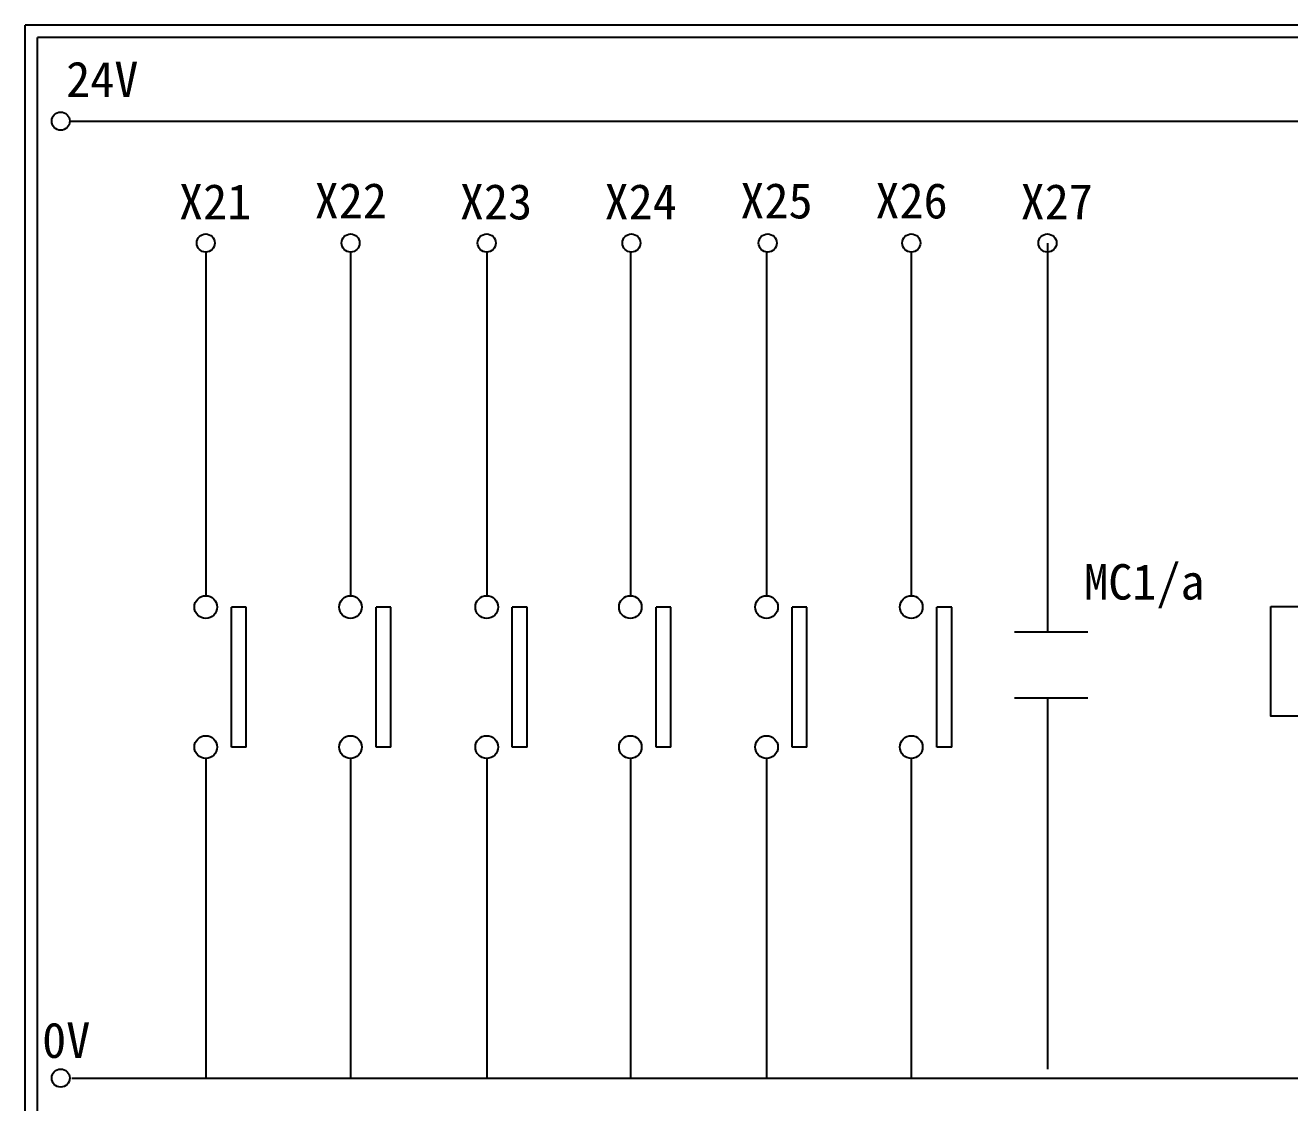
# Model space of a CAD drawing. Extents: x 275 to 562, y 265 to 469.
# Drawn here: x 274.9 to 403.4, y 359.4 to 468.9 of the extents above; entities that cross this region are included whole.
import ezdxf

# ---------------------------------------------------------------- set-up
doc = ezdxf.new("R2010")
doc.units = 0
doc.layers.get('0').update_dxf_attribs({"linetype": 'CONTINUOUS'})
for name, color, linetype in [('圖框層', 7, 'CONTINUOUS'), ('標尺寸層', 3, 'CONTINUOUS'), ('輪廓線層', 7, 'CONTINUOUS')]:
    doc.layers.add(name, color=color, linetype=linetype)
doc.styles.add('STSL', font='kaiu.ttf')

msp = doc.modelspace()

# ---------------------------------------------------------------- linework, layer by layer
for p, q in [((297.35, 409.78), (295.85, 409.78)), ((312.07, 409.78), (310.56, 409.78)), ((325.91, 409.78), (324.4, 409.78)), ((340.51, 409.78), (339.01, 409.78)), ((354.35, 409.78), (352.85, 409.78)), ((369.07, 409.78), (367.56, 409.78)), ((297.35, 395.55), (295.85, 395.55)), ((312.07, 395.55), (310.56, 395.55)), ((325.91, 395.55), (324.4, 395.55)), ((340.51, 395.55), (339.01, 395.55)), ((354.35, 395.55), (352.85, 395.55)), ((369.07, 395.55), (367.56, 395.55))]:
    msp.add_line(p, q)
msp.add_lwpolyline([(401.49, 409.84), (412.51, 409.84), (412.51, 398.68), (401.49, 398.68)], close=True)
at = {"layer": '圖框層', "color": 7}
for p, q in [((561.9, 468.91), (274.9, 468.91)), ((274.9, 264.95), (274.9, 468.91)), ((560.65, 467.66), (276.15, 467.66)), ((276.15, 266.2), (276.15, 467.66))]:
    msp.add_line(p, q, dxfattribs=at)
at = {"layer": '標尺寸層', "color": 7}
for p, q in [((279.42, 459.17), (557.02, 459.17)), ((378.8, 446.78), (378.8, 407.27)), ((293.24, 445.86), (293.24, 410.93)), ((307.96, 445.86), (307.96, 410.93)), ((321.8, 445.86), (321.8, 410.93)), ((336.4, 445.86), (336.4, 410.93)), ((350.25, 445.86), (350.25, 410.93)), ((364.96, 445.86), (364.96, 410.93)), ((295.85, 395.55), (295.85, 409.78)), ((297.35, 395.55), (297.35, 409.78)), ((310.56, 395.55), (310.56, 409.78)), ((312.07, 395.55), (312.07, 409.78)), ((324.4, 395.55), (324.4, 409.78)), ((325.91, 395.55), (325.91, 409.78)), ((339.01, 395.55), (339.01, 409.78)), ((340.51, 395.55), (340.51, 409.78)), ((352.85, 395.55), (352.85, 409.78)), ((354.35, 395.55), (354.35, 409.78)), ((367.56, 395.55), (367.56, 409.78)), ((369.07, 395.55), (369.07, 409.78)), ((378.8, 400.55), (378.8, 362.82)), ((378.8, 395.33), (378.8, 362.82)), ((293.24, 394.41), (293.24, 361.9)), ((293.24, 394.4), (293.24, 361.9)), ((307.96, 394.41), (307.96, 361.9)), ((307.96, 394.4), (307.96, 361.9)), ((321.8, 394.41), (321.8, 361.9)), ((321.8, 394.4), (321.8, 361.9)), ((336.4, 394.41), (336.4, 361.9)), ((336.4, 394.4), (336.4, 361.9)), ((350.25, 394.41), (350.25, 361.9)), ((350.25, 394.4), (350.25, 361.9)), ((364.96, 394.41), (364.96, 361.9)), ((364.96, 394.4), (364.96, 361.9)), ((279.63, 361.9), (557.5, 361.9))]:
    msp.add_line(p, q, dxfattribs=at)
for centre, radius in [((278.5, 459.17), 0.92), ((293.24, 446.78), 0.92), ((293.24, 446.78), 0.92), ((307.96, 446.78), 0.92), ((321.8, 446.78), 0.92), ((321.8, 446.78), 0.92), ((336.51, 446.78), 0.92), ((350.36, 446.78), 0.92), ((350.36, 446.78), 0.92), ((364.96, 446.78), 0.92), ((378.8, 446.78), 0.92), ((378.8, 446.78), 0.92), ((293.24, 409.78), 1.15), ((307.96, 409.78), 1.15), ((321.8, 409.78), 1.15), ((336.4, 409.78), 1.15), ((350.25, 409.78), 1.15), ((364.96, 409.78), 1.15), ((293.24, 395.55), 1.15), ((307.96, 395.55), 1.15), ((321.8, 395.55), 1.15), ((336.4, 395.55), 1.15), ((350.25, 395.55), 1.15), ((364.96, 395.55), 1.15), ((278.5, 361.9), 0.92)]:
    msp.add_circle(centre, radius, dxfattribs=at)
at = {"layer": '輪廓線層'}
for p, q in [((375.44, 407.27), (382.91, 407.27)), ((375.44, 400.55), (382.91, 400.55))]:
    msp.add_line(p, q, dxfattribs=at)

# ---------------------------------------------------------------- texts
at = {"layer": '圖框層', "color": 4, "style": 'STSL'}
for s, p in [('24V', (279.05, 461.63)), ('X21', (290.52, 449.18)), ('X22', (304.31, 449.28)), ('X23', (319.07, 449.18)), ('X24', (333.78, 449.18)), ('X25', (347.58, 449.28)), ('X26', (361.31, 449.28)), ('X27', (376.07, 449.18)), ('MC1/a', (382.53, 410.54)), ('0V', (276.61, 363.95))]:
    msp.add_text(s, height=3.6, dxfattribs=at).set_placement(p)

doc.saveas('drawing.dxf')
